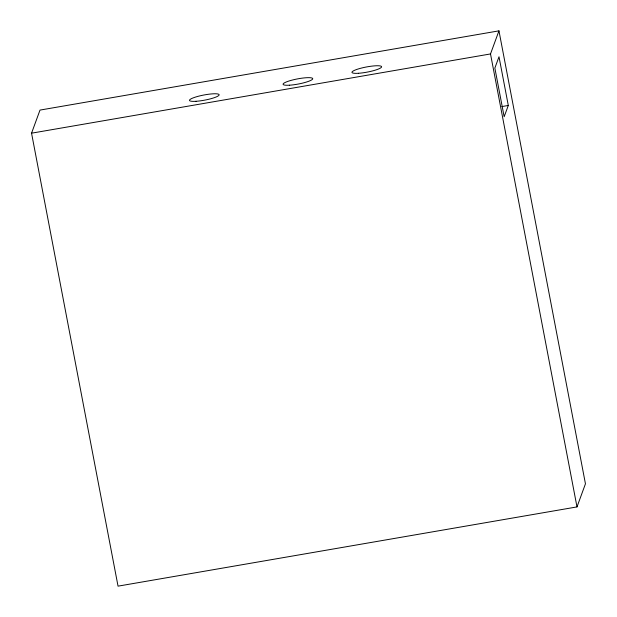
<?xml version="1.0" encoding="UTF-8"?>
<svg xmlns="http://www.w3.org/2000/svg" width="617" height="617" viewBox="0 0 617 617"><rect width="100%" height="100%" fill="white"/><g stroke="black" fill="none" stroke-linecap="round" stroke-linejoin="round"><path stroke-width="0.93" d="M31.552 133.179L40.005 110.088L498.96 30.85L585.448 483.821L576.995 506.912L118.04 586.15L31.552 133.179L490.507 53.941L498.96 30.85M508.3 105.461L504.158 116.767L494.857 68.063L498.999 56.756L508.3 105.461L501.829 106.579M490.507 53.941L576.995 506.912M358.477 73.276A15.101 2.599 -10.8 0 0 381.576 66.998A15.101 2.599 -10.8 0 0 360.266 68.379A15.101 2.599 -10.8 0 0 358.477 73.276M289.604 85.192A15.101 2.599 -10.8 0 0 312.711 78.914A15.101 2.599 -10.8 0 0 291.394 80.295A15.101 2.599 -10.8 0 0 289.604 85.192M196.013 101.296A15.101 2.599 -10.8 0 0 219.12 95.018A15.101 2.599 -10.8 0 0 197.802 96.399A15.101 2.599 -10.8 0 0 196.013 101.296"/></g></svg>
